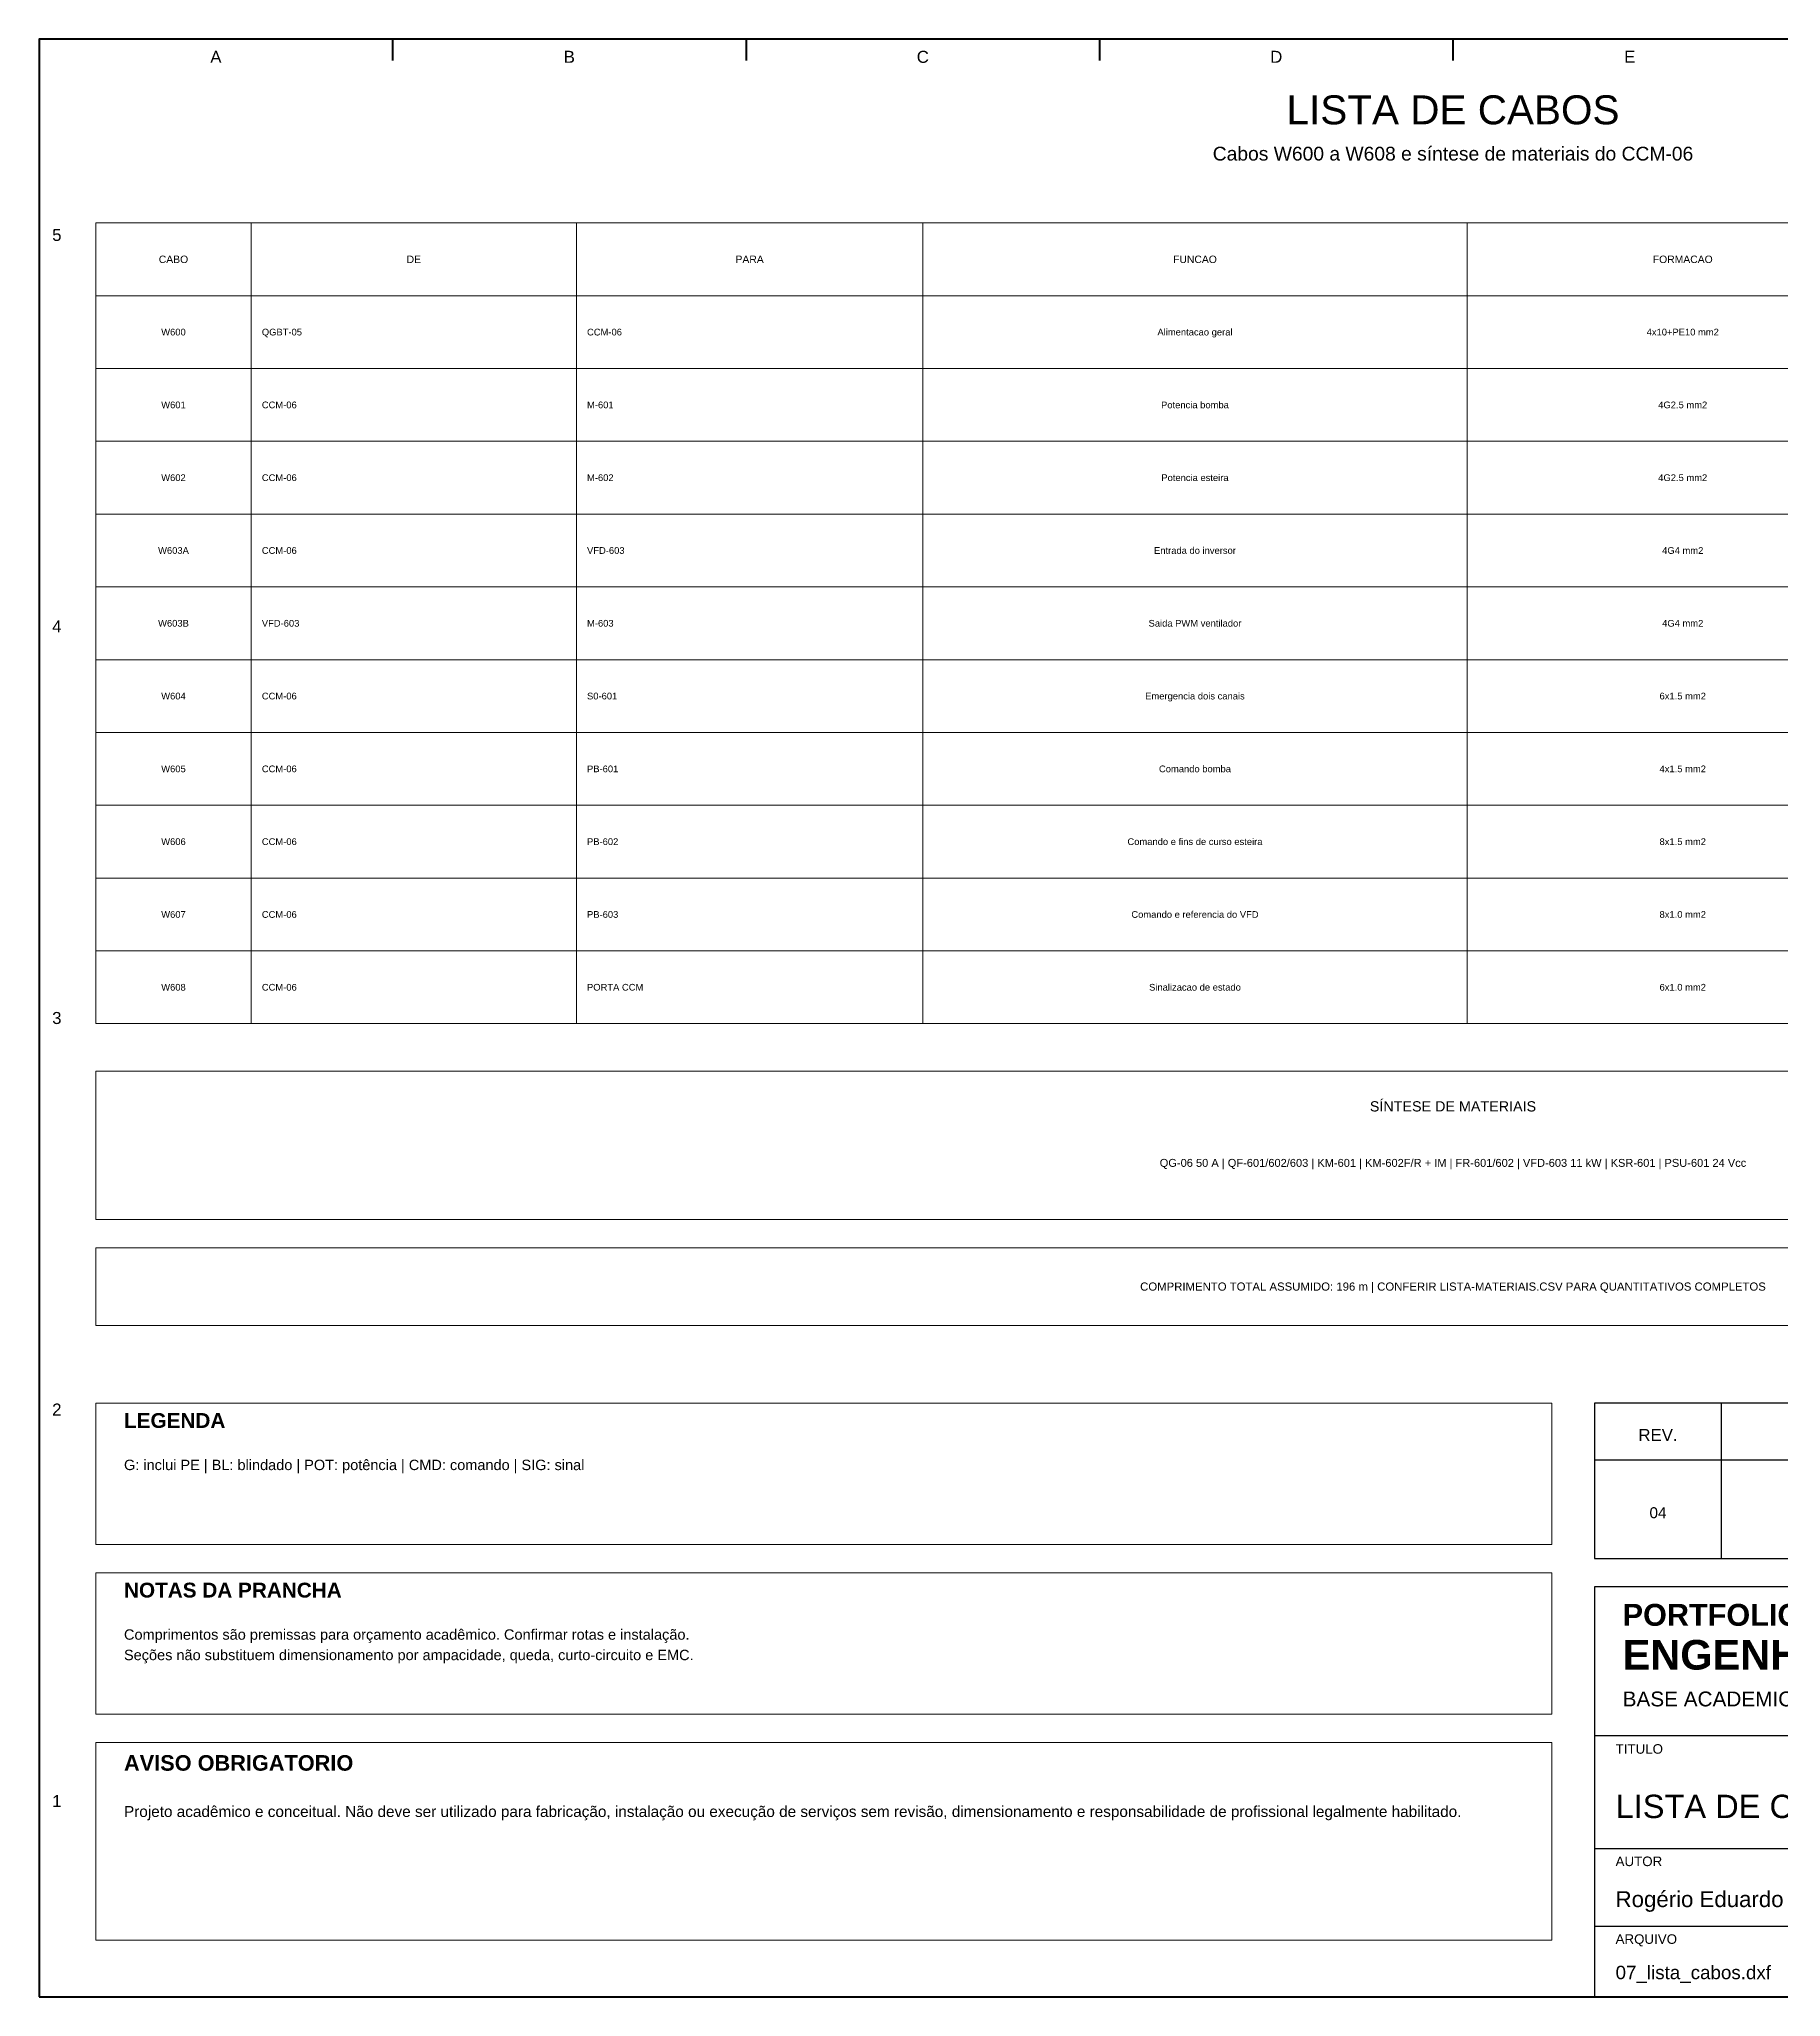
# Model space of a CAD drawing. Header units: millimetres. Extents: x 10 to 410, y 10 to 287.
# Drawn here: x 10 to 256.4, y 10 to 287 of the extents above; entities that cross this region are included whole.
import ezdxf
from ezdxf.enums import TextEntityAlignment as Align

# ---------------------------------------------------------------- set-up
doc = ezdxf.new("R2010")
doc.units = ezdxf.units.MM
for name, color, linetype, lineweight in [('00_MOLDURA', 7, 'CONTINUOUS', 50), ('01_CARIMBO', 7, 'CONTINUOUS', 25), ('02_TEXTO', 7, 'CONTINUOUS', 18), ('12_LEGENDA', 7, 'CONTINUOUS', 18), ('13_NOTAS', 7, 'CONTINUOUS', 18)]:
    doc.layers.add(name, color=color, linetype=linetype, lineweight=lineweight)
doc.styles.add('PORTFOLIO_TEXTO', font='arial.ttf')
doc.styles.add('PORTFOLIO_TITULO', font='arialbd.ttf', dxfattribs={"width": 0.92})

# ---------------------------------------------------------------- blocks, each defined once
blk = doc.blocks.new('CARIMBO_A3')
at = {"layer": '01_CARIMBO'}
for p, q in [((148, 37), (148, 58)), ((0, 37), (180, 37)), ((0, 21), (180, 21)), ((100, 10), (100, 21)), ((140, 10), (140, 21)), ((158, 10), (158, 21)), ((0, 10), (180, 10)), ((90, 0), (90, 10)), ((120, 0), (120, 10)), ((145, 0), (145, 10)), ((160, 0), (160, 10))]:
    blk.add_line(p, q, dxfattribs=at)
blk.add_lwpolyline([(0, 0), (180, 0), (180, 58), (0, 58)], close=True, dxfattribs=at)
at = {"layer": '01_CARIMBO', "style": 'PORTFOLIO_TEXTO'}
for s, p in [('TITULO', (3, 34.4)), ('AUTOR', (3, 18.5)), ('DATA', (103, 18.5)), ('REV.', (143, 18.5)), ('PRANCHA', (160.5, 18.5)), ('ARQUIVO', (3, 7.5)), ('UNIDADES', (92, 7.5)), ('ESCALA', (122, 7.5)), ('FOLHA', (147, 7.5)), ('STATUS', (162, 7.5))]:
    blk.add_text(s, height=1.35, dxfattribs=at).set_placement(p)
at = {"layer": '02_TEXTO'}
for s, height, style, p in [('PORTFOLIO DE', 3.1, 'PORTFOLIO_TITULO', (4, 52.5)), ('ENGENHARIA ELETRICA', 4.2, 'PORTFOLIO_TITULO', (4, 46.3)), ('BASE ACADEMICA REPRODUZIVEL', 2.1, 'PORTFOLIO_TEXTO', (4, 41.1))]:
    blk.add_text(s, height=height, dxfattribs=dict(at, style=style)).set_placement(p)
for s, height, style, p in [('A3', 8, 'PORTFOLIO_TITULO', (164, 47.5)), ('PAISAGEM', 1.7, 'PORTFOLIO_TEXTO', (164, 40.8))]:
    blk.add_text(s, height=height, dxfattribs=dict(at, style=style)).set_placement(p, align=Align.MIDDLE_CENTER)
at = {"layer": '02_TEXTO', "style": 'PORTFOLIO_TEXTO'}
for tag, p, height in [('TITULO', (3, 25.3), 3.3), ('AUTOR', (3, 12.7), 2.25), ('DATA', (103, 12.7), 2.25), ('REVISAO', (143, 12.7), 2.25), ('PRANCHA', (160.5, 12.7), 2.25), ('ARQUIVO', (3, 2.5), 1.9), ('UNIDADES', (92, 2.5), 1.9), ('ESCALA', (122, 2.5), 1.9), ('FOLHA', (147, 2.5), 1.9), ('STATUS', (162, 2.5), 1.9)]:
    blk.add_attdef(tag, p, '', height=height, dxfattribs=at)

msp = doc.modelspace()

# ---------------------------------------------------------------- linework, layer by layer
at = {"layer": '00_MOLDURA'}
for p, q in [((60, 287), (60, 284)), ((110, 287), (110, 284)), ((160, 287), (160, 284)), ((210, 287), (210, 284))]:
    msp.add_line(p, q, dxfattribs=at)
msp.add_lwpolyline([(10, 10), (410, 10), (410, 287), (10, 287)], close=True, dxfattribs=at)
at = {"layer": '01_CARIMBO'}
for p, q in [((248, 72), (248, 94)), ((230, 86), (410, 86))]:
    msp.add_line(p, q, dxfattribs=at)
msp.add_lwpolyline([(230, 72), (410, 72), (410, 94), (230, 94)], close=True, dxfattribs=at)
at = {"layer": '12_LEGENDA'}
for p, q in [((40, 147.7), (40, 261)), ((86, 147.7), (86, 261)), ((135, 147.7), (135, 261)), ((212, 147.7), (212, 261)), ((18, 250.7), (402, 250.7)), ((18, 240.4), (402, 240.4)), ((18, 230.1), (402, 230.1)), ((18, 219.8), (402, 219.8)), ((18, 209.5), (402, 209.5)), ((18, 199.2), (402, 199.2)), ((18, 188.9), (402, 188.9)), ((18, 178.6), (402, 178.6)), ((18, 168.3), (402, 168.3)), ((18, 158), (402, 158))]:
    msp.add_line(p, q, dxfattribs=at)
for points in [[(18, 147.7), (402, 147.7), (402, 261), (18, 261)], [(18, 120), (402, 120), (402, 141), (18, 141)], [(18, 74), (224, 74), (224, 94), (18, 94)]]:
    msp.add_lwpolyline(points, close=True, dxfattribs=at)
at = {"layer": '13_NOTAS'}
for points in [[(18, 105), (402, 105), (402, 116), (18, 116)], [(18, 50), (224, 50), (224, 70), (18, 70)], [(18, 18), (224, 18), (224, 46), (18, 46)]]:
    msp.add_lwpolyline(points, close=True, dxfattribs=at)

# ---------------------------------------------------------------- block references
at = {"layer": '01_CARIMBO'}
msp.add_blockref('CARIMBO_A3', (230, 10), dxfattribs=at).add_auto_attribs({'TITULO': 'LISTA DE CABOS', 'AUTOR': 'Rogério Eduardo Moreira Menegueli', 'DATA': '2026-11-05', 'REVISAO': '04', 'PRANCHA': '07/10', 'ARQUIVO': '07_lista_cabos.dxf', 'UNIDADES': 'mm', 'ESCALA': 'S/ESC.', 'FOLHA': 'A3', 'STATUS': 'CONCEIT.'})

# ---------------------------------------------------------------- texts
at = {"layer": '00_MOLDURA', "style": 'PORTFOLIO_TEXTO'}
for s, p in [('A', (35, 284.5)), ('B', (85, 284.5)), ('C', (135, 284.5)), ('D', (185, 284.5)), ('E', (235, 284.5)), ('5', (12.5, 259.3)), ('4', (12.5, 203.9)), ('3', (12.5, 148.5)), ('2', (12.5, 93.1)), ('1', (12.5, 37.7))]:
    msp.add_text(s, height=1.7, dxfattribs=at).set_placement(p, align=Align.MIDDLE_CENTER)
at = {"layer": '01_CARIMBO', "style": 'PORTFOLIO_TEXTO'}
msp.add_text('REV.', height=1.7, dxfattribs=at).set_placement((239, 89.5), align=Align.MIDDLE_CENTER)
at = {"layer": '02_TEXTO', "style": 'PORTFOLIO_TEXTO'}
for s, height, p in [('LISTA DE CABOS', 4.1, (210, 277)), ('Cabos W600 a W608 e síntese de materiais do CCM-06', 1.95, (210, 270.8)), ('QG-06 50 A | QF-601/602/603 | KM-601 | KM-602F/R + IM | FR-601/602 | VFD-603 11 kW | KSR-601 | PSU-601 24 Vcc', 1.12, (210, 128)), ('04', 1.55, (239, 78.5))]:
    msp.add_text(s, height=height, dxfattribs=at).set_placement(p, align=Align.MIDDLE_CENTER)
for s, p in [('QGBT-05', (41.5, 245.55)), ('CCM-06', (87.5, 245.55)), ('CCM-06', (41.5, 235.25)), ('M-601', (87.5, 235.25)), ('CCM-06', (41.5, 224.95)), ('M-602', (87.5, 224.95)), ('CCM-06', (41.5, 214.65)), ('VFD-603', (87.5, 214.65)), ('VFD-603', (41.5, 204.35)), ('M-603', (87.5, 204.35)), ('CCM-06', (41.5, 194.05)), ('S0-601', (87.5, 194.05)), ('CCM-06', (41.5, 183.75)), ('PB-601', (87.5, 183.75)), ('CCM-06', (41.5, 173.45)), ('PB-602', (87.5, 173.45)), ('CCM-06', (41.5, 163.15)), ('PB-603', (87.5, 163.15)), ('CCM-06', (41.5, 152.85)), ('PORTA CCM', (87.5, 152.85))]:
    msp.add_text(s, height=0.95, dxfattribs=at).set_placement(p, align=Align.MIDDLE_LEFT)
at = {"layer": '12_LEGENDA', "style": 'PORTFOLIO_TEXTO'}
for s, height, p in [('CABO', 1.05, (29, 255.85)), ('DE', 1.05, (63, 255.85)), ('PARA', 1.05, (110.5, 255.85)), ('FUNCAO', 1.05, (173.5, 255.85)), ('FORMACAO', 1.05, (242.5, 255.85)), ('W600', 0.95, (29, 245.55)), ('Alimentacao geral', 0.95, (173.5, 245.55)), ('4x10+PE10 mm2', 0.95, (242.5, 245.55)), ('W601', 0.95, (29, 235.25)), ('Potencia bomba', 0.95, (173.5, 235.25)), ('4G2.5 mm2', 0.95, (242.5, 235.25)), ('W602', 0.95, (29, 224.95)), ('Potencia esteira', 0.95, (173.5, 224.95)), ('4G2.5 mm2', 0.95, (242.5, 224.95)), ('W603A', 0.95, (29, 214.65)), ('Entrada do inversor', 0.95, (173.5, 214.65)), ('4G4 mm2', 0.95, (242.5, 214.65)), ('W603B', 0.95, (29, 204.35)), ('Saida PWM ventilador', 0.95, (173.5, 204.35)), ('4G4 mm2', 0.95, (242.5, 204.35)), ('W604', 0.95, (29, 194.05)), ('Emergencia dois canais', 0.95, (173.5, 194.05)), ('6x1.5 mm2', 0.95, (242.5, 194.05)), ('W605', 0.95, (29, 183.75)), ('Comando bomba', 0.95, (173.5, 183.75)), ('4x1.5 mm2', 0.95, (242.5, 183.75)), ('W606', 0.95, (29, 173.45)), ('Comando e fins de curso esteira', 0.95, (173.5, 173.45)), ('8x1.5 mm2', 0.95, (242.5, 173.45)), ('W607', 0.95, (29, 163.15)), ('Comando e referencia do VFD', 0.95, (173.5, 163.15)), ('8x1.0 mm2', 0.95, (242.5, 163.15)), ('W608', 0.95, (29, 152.85)), ('Sinalizacao de estado', 0.95, (173.5, 152.85)), ('6x1.0 mm2', 0.95, (242.5, 152.85)), ('SÍNTESE DE MATERIAIS', 1.45, (210, 136))]:
    msp.add_text(s, height=height, dxfattribs=at).set_placement(p, align=Align.MIDDLE_CENTER)
at = {"layer": '12_LEGENDA', "style": 'PORTFOLIO_TITULO'}
msp.add_text('LEGENDA', height=2.1, dxfattribs=at).set_placement((22, 90.5))
at = {"layer": '12_LEGENDA', "insert": (22, 86), "char_height": 1.47, "width": 198, "attachment_point": 1, "line_spacing_factor": 1.18, "style": 'PORTFOLIO_TEXTO'}
msp.add_mtext('G: inclui PE | BL: blindado | POT: potência | CMD: comando | SIG: sinal', dxfattribs=at)
at = {"layer": '13_NOTAS', "style": 'PORTFOLIO_TEXTO'}
msp.add_text('COMPRIMENTO TOTAL ASSUMIDO: 196 m | CONFERIR LISTA-MATERIAIS.CSV PARA QUANTITATIVOS COMPLETOS', height=1.15, dxfattribs=at).set_placement((210, 110.5), align=Align.MIDDLE_CENTER)
at = {"layer": '13_NOTAS', "style": 'PORTFOLIO_TITULO'}
for s, height, p in [('NOTAS DA PRANCHA', 2.1, (22, 66.5)), ('AVISO OBRIGATORIO', 2.2, (22, 42))]:
    msp.add_text(s, height=height, dxfattribs=at).set_placement(p)
at = {"layer": '13_NOTAS', "width": 198, "attachment_point": 1, "line_spacing_factor": 1.18, "style": 'PORTFOLIO_TEXTO'}
for s, insert, char_height in [('Comprimentos são premissas para orçamento acadêmico. Confirmar rotas e instalação.\\PSeções não substituem dimensionamento por ampacidade, queda, curto-circuito e EMC.', (22, 62), 1.47), ('Projeto acadêmico e conceitual. Não deve ser utilizado para fabricação, instalação ou execução de serviços sem revisão, dimensionamento e responsabilidade de profissional legalmente habilitado.', (22, 37), 1.55)]:
    msp.add_mtext(s, dxfattribs=dict(at, insert=insert, char_height=char_height))

doc.saveas('drawing.dxf')
